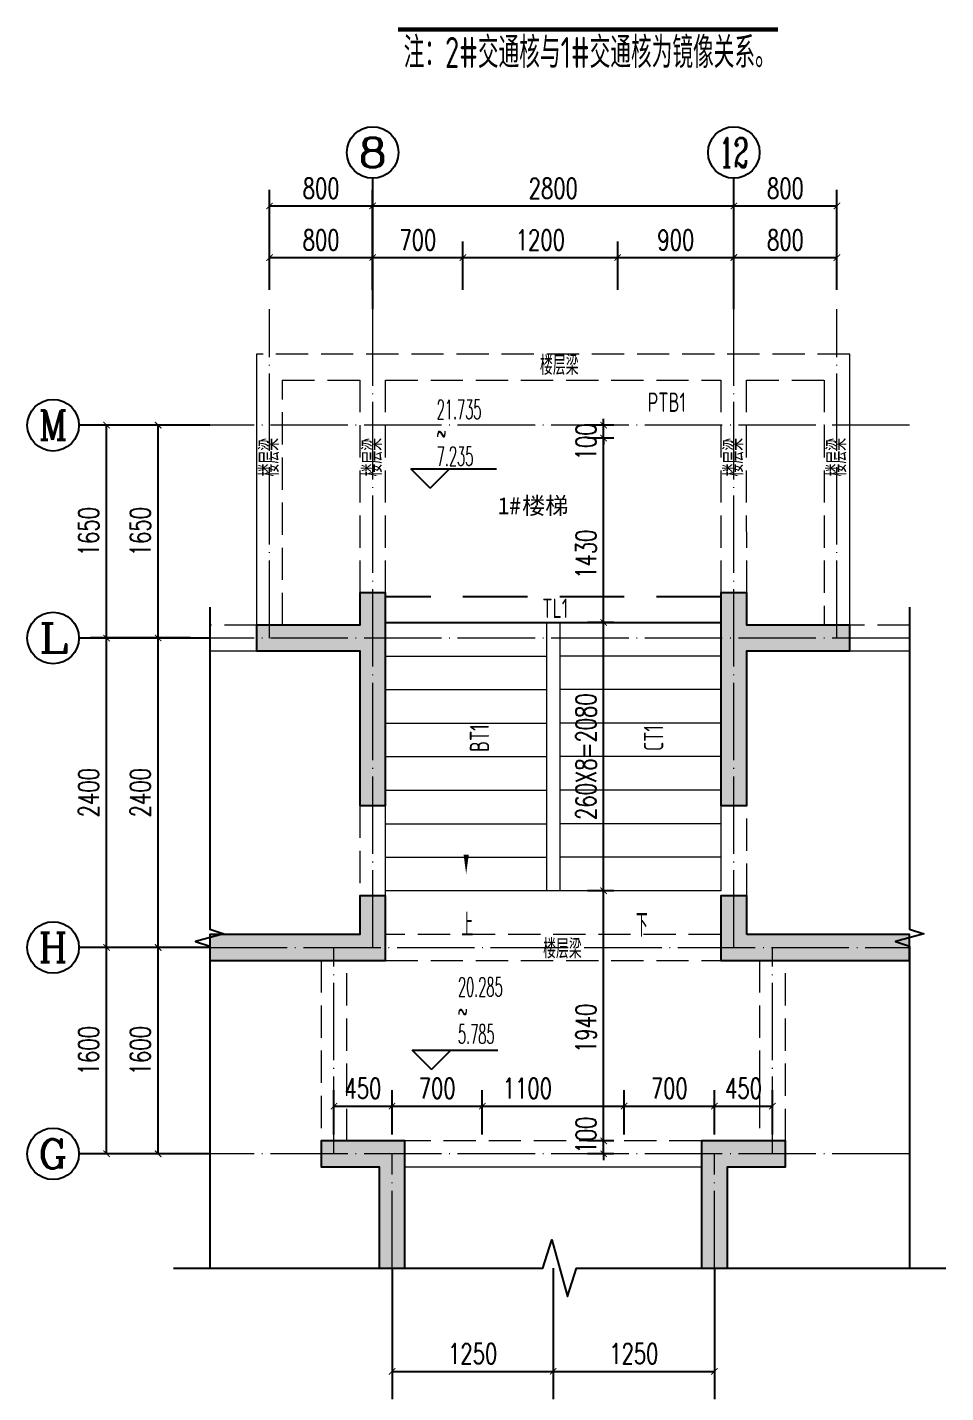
# Model space of a CAD drawing. Extents: x -655480 to 203344, y -294099 to 287156.
# Drawn here: x 39832 to 46953, y 162142 to 172729 of the extents above; entities that cross this region are included whole.
import ezdxf
from ezdxf.enums import TextEntityAlignment as Align

# ---------------------------------------------------------------- set-up
doc = ezdxf.new("R2010")
doc.units = 0
doc.header["$LTSCALE"] = 1000
for name, pattern in [('DASH', [0.35, 0.25, -0.1]), ('DASHED', [0.75, 0.5, -0.25]), ('DOTE', [2.42, 2, -0.2, 0.02, -0.2])]:
    doc.linetypes.add(name, pattern=pattern)
doc.layers.get('0').update_dxf_attribs({"linetype": 'CONTINUOUS'})
doc.layers.get('DEFPOINTS').update_dxf_attribs({"linetype": 'CONTINUOUS'})
for name, color, linetype in [('A-AXIS_TEXT', 7, 'CONTINUOUS'), ('AXIS', 3, 'CONTINUOUS'), ('DIM_ELEV', 3, 'CONTINUOUS'), ('DIM_SYMB', 3, 'CONTINUOUS'), ('PUB_DIM', 3, 'CONTINUOUS'), ('PUB_TEXT', 2, 'CONTINUOUS'), ('S-L主梁线', 4, 'DASH'), ('S-Q墙填充', 252, 'CONTINUOUS'), ('S-Q墙实线', 6, 'CONTINUOUS'), ('S-梁', 4, 'DASHED'), ('S-梁实线', 4, 'CONTINUOUS'), ('TEXT', 2, 'CONTINUOUS'), ('THIN', 7, 'CONTINUOUS'), ('尺寸标注', 86, 'CONTINUOUS')]:
    doc.layers.add(name, color=color, linetype=linetype)
for name, color, linetype, lineweight in [('AXIS_TEXT', 7, 'CONTINUOUS', 20), ('DOTE', 19, 'DOTE', 9), ('STAIR', 2, 'CONTINUOUS', 18)]:
    doc.layers.add(name, color=color, linetype=linetype, lineweight=lineweight)
doc.styles.add('_TCH_AXIS', font='COMPLEX', dxfattribs={"bigfont": 'GBCBIG'})
doc.styles.add('_TCH_DIM', font='SIMPLEX.shx', dxfattribs={"width": 0.7, "bigfont": 'GBCBIG.shx'})
doc.styles.add('_TCH_DIM_T3', font='SIMPLEX', dxfattribs={"width": 0.705882, "bigfont": 'GBCBIG'})
doc.styles.add('COMPLEX', font='COMPLEX')
doc.styles.add('TSSD_REIN', font='tssdeng.shx', dxfattribs={"width": 0.7, "height": 300, "bigfont": 'tssdchn.shx'})
doc.styles.add('黑体', font='simhei.ttf')
doc.dimstyles.new('_TCH_ARCH&&50', dxfattribs={"dimtxt": 157.5, "dimasz": 50, "dimexe": 125, "dimexo": 150, "dimgap": 58.75, "dimtad": 1, "dimdec": 0, "dimzin": 0, "dimdsep": 46, "dimtxsty": '_TCH_DIM_T3', "dimblk": 'ARCHTICK', "dimcen": 0.09, "dimclrt": 7, "dimazin": 0, "dimtfac": 1, "dimtdec": 0, "dimtix": 1, "dimtmove": 2, "dimatfit": 3, "dimldrblk": 'ARCHTICK', "dimfxl": 1, "dimtolj": 1, "dimtzin": 0, "dimarcsym": 0})

# ---------------------------------------------------------------- blocks, each defined once
blk = doc.blocks.new('_AXISO')
blk.add_circle((0, 0), 0.5)
at = {"layer": 'A-AXIS_TEXT', "style": 'COMPLEX', "width": 1.041667}
blk.add_attdef('A', text='', height=0.56, dxfattribs=at).set_placement((-0.25, -0.28), (0.25, -0.28), align=Align.FIT)
blk = doc.blocks.new('_ArchTick')
at = {"color": 0, "linetype": 'ByBlock', "const_width": 0.15}
blk.add_lwpolyline([(-0.5, -0.5), (0.5, 0.5)], dxfattribs=at)
blk = doc.blocks.new('*D1130')
at = {"layer": 'DEFPOINTS', "color": 0, "transparency": 16777216}
for p in [(42510, 170944), (41710, 170544), (42510, 170544)]:
    blk.add_point(p, dxfattribs=at)
at = {"layer": '尺寸标注', "color": 0, "lineweight": -2, "transparency": 16777216}
for p, q in [((41710, 170694), (41710, 171069)), ((42510, 170694), (42510, 171069)), ((41710, 170944), (42510, 170944))]:
    blk.add_line(p, q, dxfattribs=at)
at = {"layer": '尺寸标注', "color": 0, "lineweight": -2, "transparency": 16777216, "xscale": 50, "yscale": 50, "zscale": 50, "rotation": 180}
blk.add_blockref('_ArchTick', (41710, 170944), dxfattribs=at)
at = {"layer": '尺寸标注', "color": 0, "lineweight": -2, "transparency": 16777216, "xscale": 50, "yscale": 50, "zscale": 50}
blk.add_blockref('_ArchTick', (42510, 170944), dxfattribs=at)
at = {"layer": '尺寸标注', "color": 7, "transparency": 16777216, "insert": (42110, 171081), "char_height": 157.5, "attachment_point": 5, "style": '_TCH_DIM_T3'}
blk.add_mtext('\\A1;800', dxfattribs=at)
blk = doc.blocks.new('*D1131')
at = {"layer": 'DEFPOINTS', "color": 0, "transparency": 16777216}
for p in [(43210, 170944), (42510, 170544), (43210, 170544)]:
    blk.add_point(p, dxfattribs=at)
at = {"layer": '尺寸标注', "color": 0, "lineweight": -2, "transparency": 16777216}
for p, q in [((42510, 170694), (42510, 171069)), ((43210, 170694), (43210, 171069)), ((42510, 170944), (43210, 170944))]:
    blk.add_line(p, q, dxfattribs=at)
at = {"layer": '尺寸标注', "color": 0, "lineweight": -2, "transparency": 16777216, "xscale": 50, "yscale": 50, "zscale": 50, "rotation": 180}
blk.add_blockref('_ArchTick', (42510, 170944), dxfattribs=at)
at = {"layer": '尺寸标注', "color": 0, "lineweight": -2, "transparency": 16777216, "xscale": 50, "yscale": 50, "zscale": 50}
blk.add_blockref('_ArchTick', (43210, 170944), dxfattribs=at)
at = {"layer": '尺寸标注', "color": 7, "transparency": 16777216, "insert": (42860, 171081), "char_height": 157.5, "attachment_point": 5, "style": '_TCH_DIM_T3'}
blk.add_mtext('\\A1;700', dxfattribs=at)
blk = doc.blocks.new('*D1132')
at = {"layer": 'DEFPOINTS', "color": 0, "transparency": 16777216}
for p in [(44410, 170944), (43210, 170544), (44410, 170544)]:
    blk.add_point(p, dxfattribs=at)
at = {"layer": '尺寸标注', "color": 0, "lineweight": -2, "transparency": 16777216}
for p, q in [((43210, 170694), (43210, 171069)), ((44410, 170694), (44410, 171069)), ((43210, 170944), (44410, 170944))]:
    blk.add_line(p, q, dxfattribs=at)
at = {"layer": '尺寸标注', "color": 0, "lineweight": -2, "transparency": 16777216, "xscale": 50, "yscale": 50, "zscale": 50, "rotation": 180}
blk.add_blockref('_ArchTick', (43210, 170944), dxfattribs=at)
at = {"layer": '尺寸标注', "color": 0, "lineweight": -2, "transparency": 16777216, "xscale": 50, "yscale": 50, "zscale": 50}
blk.add_blockref('_ArchTick', (44410, 170944), dxfattribs=at)
at = {"layer": '尺寸标注', "color": 7, "transparency": 16777216, "insert": (43810, 171081), "char_height": 157.5, "attachment_point": 5, "style": '_TCH_DIM_T3'}
blk.add_mtext('\\A1;1200', dxfattribs=at)
blk = doc.blocks.new('*D1133')
at = {"layer": 'DEFPOINTS', "color": 0, "transparency": 16777216}
for p in [(45310, 170944), (44410, 170544), (45310, 170544)]:
    blk.add_point(p, dxfattribs=at)
at = {"layer": '尺寸标注', "color": 0, "lineweight": -2, "transparency": 16777216}
for p, q in [((44410, 170694), (44410, 171069)), ((45310, 170694), (45310, 171069)), ((44410, 170944), (45310, 170944))]:
    blk.add_line(p, q, dxfattribs=at)
at = {"layer": '尺寸标注', "color": 0, "lineweight": -2, "transparency": 16777216, "xscale": 50, "yscale": 50, "zscale": 50, "rotation": 180}
blk.add_blockref('_ArchTick', (44410, 170944), dxfattribs=at)
at = {"layer": '尺寸标注', "color": 0, "lineweight": -2, "transparency": 16777216, "xscale": 50, "yscale": 50, "zscale": 50}
blk.add_blockref('_ArchTick', (45310, 170944), dxfattribs=at)
at = {"layer": '尺寸标注', "color": 7, "transparency": 16777216, "insert": (44860, 171081), "char_height": 157.5, "attachment_point": 5, "style": '_TCH_DIM_T3'}
blk.add_mtext('\\A1;900', dxfattribs=at)
blk = doc.blocks.new('*D1134')
at = {"layer": 'DEFPOINTS', "color": 0, "transparency": 16777216}
for p in [(46110, 170944), (45310, 170544), (46110, 170544)]:
    blk.add_point(p, dxfattribs=at)
at = {"layer": '尺寸标注', "color": 0, "lineweight": -2, "transparency": 16777216}
for p, q in [((45310, 170694), (45310, 171069)), ((46110, 170694), (46110, 171069)), ((45310, 170944), (46110, 170944))]:
    blk.add_line(p, q, dxfattribs=at)
at = {"layer": '尺寸标注', "color": 0, "lineweight": -2, "transparency": 16777216, "xscale": 50, "yscale": 50, "zscale": 50, "rotation": 180}
blk.add_blockref('_ArchTick', (45310, 170944), dxfattribs=at)
at = {"layer": '尺寸标注', "color": 0, "lineweight": -2, "transparency": 16777216, "xscale": 50, "yscale": 50, "zscale": 50}
blk.add_blockref('_ArchTick', (46110, 170944), dxfattribs=at)
at = {"layer": '尺寸标注', "color": 7, "transparency": 16777216, "insert": (45710, 171081), "char_height": 157.5, "attachment_point": 5, "style": '_TCH_DIM_T3'}
blk.add_mtext('\\A1;800', dxfattribs=at)
blk = doc.blocks.new('*D1135')
at = {"layer": 'DEFPOINTS', "color": 0, "transparency": 16777216}
for p in [(42660, 164364), (42210, 163994), (42660, 163994)]:
    blk.add_point(p, dxfattribs=at)
at = {"layer": 'PUB_DIM', "color": 0, "lineweight": -2, "transparency": 16777216}
for p, q in [((42210, 164144), (42210, 164489)), ((42660, 164144), (42660, 164489)), ((42210, 164364), (42660, 164364))]:
    blk.add_line(p, q, dxfattribs=at)
at = {"layer": 'PUB_DIM', "color": 0, "lineweight": -2, "transparency": 16777216, "xscale": 50, "yscale": 50, "zscale": 50, "rotation": 180}
blk.add_blockref('_ArchTick', (42210, 164364), dxfattribs=at)
at = {"layer": 'PUB_DIM', "color": 0, "lineweight": -2, "transparency": 16777216, "xscale": 50, "yscale": 50, "zscale": 50}
blk.add_blockref('_ArchTick', (42660, 164364), dxfattribs=at)
at = {"layer": 'PUB_DIM', "color": 7, "transparency": 16777216, "insert": (42435, 164502), "char_height": 157.5, "attachment_point": 5, "style": '_TCH_DIM_T3'}
blk.add_mtext('\\A1;450', dxfattribs=at)
blk = doc.blocks.new('*D1136')
at = {"layer": 'DEFPOINTS', "color": 0, "transparency": 16777216}
for p in [(43360, 164364), (42660, 163994), (43360, 163994)]:
    blk.add_point(p, dxfattribs=at)
at = {"layer": 'PUB_DIM', "color": 0, "lineweight": -2, "transparency": 16777216}
for p, q in [((42660, 164144), (42660, 164489)), ((43360, 164144), (43360, 164489)), ((42660, 164364), (43360, 164364))]:
    blk.add_line(p, q, dxfattribs=at)
at = {"layer": 'PUB_DIM', "color": 0, "lineweight": -2, "transparency": 16777216, "xscale": 50, "yscale": 50, "zscale": 50, "rotation": 180}
blk.add_blockref('_ArchTick', (42660, 164364), dxfattribs=at)
at = {"layer": 'PUB_DIM', "color": 0, "lineweight": -2, "transparency": 16777216, "xscale": 50, "yscale": 50, "zscale": 50}
blk.add_blockref('_ArchTick', (43360, 164364), dxfattribs=at)
at = {"layer": 'PUB_DIM', "color": 7, "transparency": 16777216, "insert": (43010, 164502), "char_height": 157.5, "attachment_point": 5, "style": '_TCH_DIM_T3'}
blk.add_mtext('\\A1;700', dxfattribs=at)
blk = doc.blocks.new('*D1137')
at = {"layer": 'DEFPOINTS', "color": 0, "transparency": 16777216}
for p in [(44460, 164364), (43360, 163994), (44460, 163994)]:
    blk.add_point(p, dxfattribs=at)
at = {"layer": 'PUB_DIM', "color": 0, "lineweight": -2, "transparency": 16777216}
for p, q in [((43360, 164144), (43360, 164489)), ((44460, 164144), (44460, 164489)), ((43360, 164364), (44460, 164364))]:
    blk.add_line(p, q, dxfattribs=at)
at = {"layer": 'PUB_DIM', "color": 0, "lineweight": -2, "transparency": 16777216, "xscale": 50, "yscale": 50, "zscale": 50, "rotation": 180}
blk.add_blockref('_ArchTick', (43360, 164364), dxfattribs=at)
at = {"layer": 'PUB_DIM', "color": 0, "lineweight": -2, "transparency": 16777216, "xscale": 50, "yscale": 50, "zscale": 50}
blk.add_blockref('_ArchTick', (44460, 164364), dxfattribs=at)
at = {"layer": 'PUB_DIM', "color": 7, "transparency": 16777216, "insert": (43710, 164502), "char_height": 157.5, "attachment_point": 5, "style": '_TCH_DIM_T3'}
blk.add_mtext('\\A1;1100', dxfattribs=at)
blk = doc.blocks.new('*D1138')
at = {"layer": 'DEFPOINTS', "color": 0, "transparency": 16777216}
for p in [(45160, 164364), (44460, 163994), (45160, 163994)]:
    blk.add_point(p, dxfattribs=at)
at = {"layer": 'PUB_DIM', "color": 0, "lineweight": -2, "transparency": 16777216}
for p, q in [((44460, 164144), (44460, 164489)), ((45160, 164144), (45160, 164489)), ((44460, 164364), (45160, 164364))]:
    blk.add_line(p, q, dxfattribs=at)
at = {"layer": 'PUB_DIM', "color": 0, "lineweight": -2, "transparency": 16777216, "xscale": 50, "yscale": 50, "zscale": 50, "rotation": 180}
blk.add_blockref('_ArchTick', (44460, 164364), dxfattribs=at)
at = {"layer": 'PUB_DIM', "color": 0, "lineweight": -2, "transparency": 16777216, "xscale": 50, "yscale": 50, "zscale": 50}
blk.add_blockref('_ArchTick', (45160, 164364), dxfattribs=at)
at = {"layer": 'PUB_DIM', "color": 7, "transparency": 16777216, "insert": (44810, 164502), "char_height": 157.5, "attachment_point": 5, "style": '_TCH_DIM_T3'}
blk.add_mtext('\\A1;700', dxfattribs=at)
blk = doc.blocks.new('*D1139')
at = {"layer": 'DEFPOINTS', "color": 0, "transparency": 16777216}
for p in [(45610, 164364), (45160, 163994), (45610, 163994)]:
    blk.add_point(p, dxfattribs=at)
at = {"layer": 'PUB_DIM', "color": 0, "lineweight": -2, "transparency": 16777216}
for p, q in [((45160, 164144), (45160, 164489)), ((45610, 164144), (45610, 164489)), ((45160, 164364), (45610, 164364))]:
    blk.add_line(p, q, dxfattribs=at)
at = {"layer": 'PUB_DIM', "color": 0, "lineweight": -2, "transparency": 16777216, "xscale": 50, "yscale": 50, "zscale": 50, "rotation": 180}
blk.add_blockref('_ArchTick', (45160, 164364), dxfattribs=at)
at = {"layer": 'PUB_DIM', "color": 0, "lineweight": -2, "transparency": 16777216, "xscale": 50, "yscale": 50, "zscale": 50}
blk.add_blockref('_ArchTick', (45610, 164364), dxfattribs=at)
at = {"layer": 'PUB_DIM', "color": 7, "transparency": 16777216, "insert": (45385, 164502), "char_height": 157.5, "attachment_point": 5, "style": '_TCH_DIM_T3'}
blk.add_mtext('\\A1;450', dxfattribs=at)
blk = doc.blocks.new('*D1140')
at = {"layer": 'DEFPOINTS', "color": 0, "transparency": 16777216}
for p in [(44301, 169644), (44529, 169644), (44529, 169544)]:
    blk.add_point(p, dxfattribs=at)
at = {"layer": '尺寸标注', "color": 0, "lineweight": -2, "transparency": 16777216}
for p, q in [((44379, 169644), (44176, 169644)), ((44301, 169644), (44301, 169694)), ((44301, 169544), (44301, 169644)), ((44379, 169544), (44176, 169544)), ((44301, 169544), (44301, 169494))]:
    blk.add_line(p, q, dxfattribs=at)
at = {"layer": '尺寸标注', "color": 0, "lineweight": -2, "transparency": 16777216, "xscale": 50, "yscale": 50, "zscale": 50}
for p, rotation in [((44301, 169644), 270), ((44301, 169544), 90)]:
    blk.add_blockref('_ArchTick', p, dxfattribs=dict(at, rotation=rotation))
at = {"layer": '尺寸标注', "color": 7, "transparency": 16777216, "insert": (44163, 169515), "char_height": 157.5, "attachment_point": 5, "rotation": 90, "style": '_TCH_DIM_T3'}
blk.add_mtext('\\A1;100', dxfattribs=at)
blk = doc.blocks.new('*D1141')
at = {"layer": 'DEFPOINTS', "color": 0, "transparency": 16777216}
for p in [(44301, 169544), (44529, 169544), (44529, 168114)]:
    blk.add_point(p, dxfattribs=at)
at = {"layer": '尺寸标注', "color": 0, "lineweight": -2, "transparency": 16777216}
for p, q in [((44379, 169544), (44176, 169544)), ((44301, 168114), (44301, 169544)), ((44379, 168114), (44176, 168114))]:
    blk.add_line(p, q, dxfattribs=at)
at = {"layer": '尺寸标注', "color": 0, "lineweight": -2, "transparency": 16777216, "xscale": 50, "yscale": 50, "zscale": 50}
for p, rotation in [((44301, 169544), 90), ((44301, 168114), 270)]:
    blk.add_blockref('_ArchTick', p, dxfattribs=dict(at, rotation=rotation))
at = {"layer": '尺寸标注', "color": 7, "transparency": 16777216, "insert": (44163, 168644), "char_height": 157.5, "attachment_point": 5, "rotation": 90, "style": '_TCH_DIM_T3'}
blk.add_mtext('\\A1;1430', dxfattribs=at)
blk = doc.blocks.new('*D1142')
at = {"layer": 'DEFPOINTS', "color": 0, "transparency": 16777216}
for p in [(44301, 168114), (44529, 168114), (44529, 166034)]:
    blk.add_point(p, dxfattribs=at)
at = {"layer": '尺寸标注', "color": 0, "lineweight": -2, "transparency": 16777216}
for p, q in [((44379, 168114), (44176, 168114)), ((44301, 166034), (44301, 168114)), ((44379, 166034), (44176, 166034))]:
    blk.add_line(p, q, dxfattribs=at)
at = {"layer": '尺寸标注', "color": 0, "lineweight": -2, "transparency": 16777216, "xscale": 50, "yscale": 50, "zscale": 50}
for p, rotation in [((44301, 168114), 90), ((44301, 166034), 270)]:
    blk.add_blockref('_ArchTick', p, dxfattribs=dict(at, rotation=rotation))
at = {"layer": '尺寸标注', "color": 7, "transparency": 16777216, "insert": (44163, 167074), "char_height": 157.5, "attachment_point": 5, "rotation": 90, "style": '_TCH_DIM_T3'}
blk.add_mtext('\\A1;260X8=2080', dxfattribs=at)
blk = doc.blocks.new('*D1143')
at = {"layer": 'DEFPOINTS', "color": 0, "transparency": 16777216}
for p in [(44301, 166034), (44529, 166034), (44529, 164094)]:
    blk.add_point(p, dxfattribs=at)
at = {"layer": '尺寸标注', "color": 0, "lineweight": -2, "transparency": 16777216}
for p, q in [((44379, 166034), (44176, 166034)), ((44301, 164094), (44301, 166034)), ((44379, 164094), (44176, 164094))]:
    blk.add_line(p, q, dxfattribs=at)
at = {"layer": '尺寸标注', "color": 0, "lineweight": -2, "transparency": 16777216, "xscale": 50, "yscale": 50, "zscale": 50}
for p, rotation in [((44301, 166034), 90), ((44301, 164094), 270)]:
    blk.add_blockref('_ArchTick', p, dxfattribs=dict(at, rotation=rotation))
at = {"layer": '尺寸标注', "color": 7, "transparency": 16777216, "insert": (44163, 164967), "char_height": 157.5, "attachment_point": 5, "rotation": 90, "style": '_TCH_DIM_T3'}
blk.add_mtext('\\A1;1940', dxfattribs=at)
blk = doc.blocks.new('*D1144')
at = {"layer": 'DEFPOINTS', "color": 0, "transparency": 16777216}
for p in [(44301, 164094), (44529, 164094), (44529, 163994)]:
    blk.add_point(p, dxfattribs=at)
at = {"layer": '尺寸标注', "color": 0, "lineweight": -2, "transparency": 16777216}
for p, q in [((44301, 164094), (44301, 164144)), ((44379, 164094), (44176, 164094)), ((44301, 163994), (44301, 164094)), ((44379, 163994), (44176, 163994)), ((44301, 163994), (44301, 163944))]:
    blk.add_line(p, q, dxfattribs=at)
at = {"layer": '尺寸标注', "color": 0, "lineweight": -2, "transparency": 16777216, "xscale": 50, "yscale": 50, "zscale": 50}
for p, rotation in [((44301, 164094), 270), ((44301, 163994), 90)]:
    blk.add_blockref('_ArchTick', p, dxfattribs=dict(at, rotation=rotation))
at = {"layer": '尺寸标注', "color": 7, "transparency": 16777216, "insert": (44163, 164140), "char_height": 157.5, "attachment_point": 5, "rotation": 90, "style": '_TCH_DIM_T3'}
blk.add_mtext('\\A1;100', dxfattribs=at)
blk = doc.blocks.new('*D1145')
at = {"layer": 'DEFPOINTS', "color": 0, "transparency": 16777216}
for p in [(42510, 171344), (41710, 170544), (42510, 170544)]:
    blk.add_point(p, dxfattribs=at)
at = {"layer": 'PUB_DIM', "color": 0, "lineweight": -2, "transparency": 16777216}
for p, q in [((41710, 170694), (41710, 171469)), ((42510, 170694), (42510, 171469)), ((41710, 171344), (42510, 171344))]:
    blk.add_line(p, q, dxfattribs=at)
at = {"layer": 'PUB_DIM', "color": 0, "lineweight": -2, "transparency": 16777216, "xscale": 50, "yscale": 50, "zscale": 50, "rotation": 180}
blk.add_blockref('_ArchTick', (41710, 171344), dxfattribs=at)
at = {"layer": 'PUB_DIM', "color": 0, "lineweight": -2, "transparency": 16777216, "xscale": 50, "yscale": 50, "zscale": 50}
blk.add_blockref('_ArchTick', (42510, 171344), dxfattribs=at)
at = {"layer": 'PUB_DIM', "color": 7, "transparency": 16777216, "insert": (42110, 171481), "char_height": 157.5, "attachment_point": 5, "style": '_TCH_DIM_T3'}
blk.add_mtext('\\A1;800', dxfattribs=at)
blk = doc.blocks.new('*D1146')
at = {"layer": 'DEFPOINTS', "color": 0, "transparency": 16777216}
for p in [(45310, 171344), (42510, 170544), (45310, 170544)]:
    blk.add_point(p, dxfattribs=at)
at = {"layer": 'PUB_DIM', "color": 0, "lineweight": -2, "transparency": 16777216}
for p, q in [((42510, 170694), (42510, 171469)), ((45310, 170694), (45310, 171469)), ((42510, 171344), (45310, 171344))]:
    blk.add_line(p, q, dxfattribs=at)
at = {"layer": 'PUB_DIM', "color": 0, "lineweight": -2, "transparency": 16777216, "xscale": 50, "yscale": 50, "zscale": 50, "rotation": 180}
blk.add_blockref('_ArchTick', (42510, 171344), dxfattribs=at)
at = {"layer": 'PUB_DIM', "color": 0, "lineweight": -2, "transparency": 16777216, "xscale": 50, "yscale": 50, "zscale": 50}
blk.add_blockref('_ArchTick', (45310, 171344), dxfattribs=at)
at = {"layer": 'PUB_DIM', "color": 7, "transparency": 16777216, "insert": (43910, 171481), "char_height": 157.5, "attachment_point": 5, "style": '_TCH_DIM_T3'}
blk.add_mtext('\\A1;2800', dxfattribs=at)
blk = doc.blocks.new('*D1147')
at = {"layer": 'DEFPOINTS', "color": 0, "transparency": 16777216}
for p in [(46110, 171344), (45310, 170544), (46110, 170544)]:
    blk.add_point(p, dxfattribs=at)
at = {"layer": 'PUB_DIM', "color": 0, "lineweight": -2, "transparency": 16777216}
for p, q in [((45310, 170694), (45310, 171469)), ((46110, 170694), (46110, 171469)), ((45310, 171344), (46110, 171344))]:
    blk.add_line(p, q, dxfattribs=at)
at = {"layer": 'PUB_DIM', "color": 0, "lineweight": -2, "transparency": 16777216, "xscale": 50, "yscale": 50, "zscale": 50, "rotation": 180}
blk.add_blockref('_ArchTick', (45310, 171344), dxfattribs=at)
at = {"layer": 'PUB_DIM', "color": 0, "lineweight": -2, "transparency": 16777216, "xscale": 50, "yscale": 50, "zscale": 50}
blk.add_blockref('_ArchTick', (46110, 171344), dxfattribs=at)
at = {"layer": 'PUB_DIM', "color": 7, "transparency": 16777216, "insert": (45710, 171481), "char_height": 157.5, "attachment_point": 5, "style": '_TCH_DIM_T3'}
blk.add_mtext('\\A1;800', dxfattribs=at)
blk = doc.blocks.new('*D1148')
at = {"layer": 'DEFPOINTS', "color": 0, "transparency": 16777216}
for p in [(40847, 165594), (41247, 165594), (41247, 163994)]:
    blk.add_point(p, dxfattribs=at)
at = {"layer": '尺寸标注', "color": 0, "lineweight": -2, "transparency": 16777216}
for p, q in [((41097, 165594), (40722, 165594)), ((40847, 163994), (40847, 165594)), ((41097, 163994), (40722, 163994))]:
    blk.add_line(p, q, dxfattribs=at)
at = {"layer": '尺寸标注', "color": 0, "lineweight": -2, "transparency": 16777216, "xscale": 50, "yscale": 50, "zscale": 50}
for p, rotation in [((40847, 165594), 90), ((40847, 163994), 270)]:
    blk.add_blockref('_ArchTick', p, dxfattribs=dict(at, rotation=rotation))
at = {"layer": '尺寸标注', "color": 7, "transparency": 16777216, "insert": (40709, 164794), "char_height": 157.5, "attachment_point": 5, "rotation": 90, "style": '_TCH_DIM_T3'}
blk.add_mtext('\\A1;1600', dxfattribs=at)
blk = doc.blocks.new('*D1149')
at = {"layer": 'DEFPOINTS', "color": 0, "transparency": 16777216}
for p in [(40847, 167994), (41247, 167994), (41247, 165594)]:
    blk.add_point(p, dxfattribs=at)
at = {"layer": '尺寸标注', "color": 0, "lineweight": -2, "transparency": 16777216}
for p, q in [((41097, 167994), (40722, 167994)), ((40847, 165594), (40847, 167994)), ((41097, 165594), (40722, 165594))]:
    blk.add_line(p, q, dxfattribs=at)
at = {"layer": '尺寸标注', "color": 0, "lineweight": -2, "transparency": 16777216, "xscale": 50, "yscale": 50, "zscale": 50}
for p, rotation in [((40847, 167994), 90), ((40847, 165594), 270)]:
    blk.add_blockref('_ArchTick', p, dxfattribs=dict(at, rotation=rotation))
at = {"layer": '尺寸标注', "color": 7, "transparency": 16777216, "insert": (40709, 166794), "char_height": 157.5, "attachment_point": 5, "rotation": 90, "style": '_TCH_DIM_T3'}
blk.add_mtext('\\A1;2400', dxfattribs=at)
blk = doc.blocks.new('*D1150')
at = {"layer": 'DEFPOINTS', "color": 0, "transparency": 16777216}
for p in [(40847, 169644), (41247, 169644), (41247, 167994)]:
    blk.add_point(p, dxfattribs=at)
at = {"layer": '尺寸标注', "color": 0, "lineweight": -2, "transparency": 16777216}
for p, q in [((41097, 169644), (40722, 169644)), ((40847, 167994), (40847, 169644)), ((41097, 167994), (40722, 167994))]:
    blk.add_line(p, q, dxfattribs=at)
at = {"layer": '尺寸标注', "color": 0, "lineweight": -2, "transparency": 16777216, "xscale": 50, "yscale": 50, "zscale": 50}
for p, rotation in [((40847, 169644), 90), ((40847, 167994), 270)]:
    blk.add_blockref('_ArchTick', p, dxfattribs=dict(at, rotation=rotation))
at = {"layer": '尺寸标注', "color": 7, "transparency": 16777216, "insert": (40709, 168819), "char_height": 157.5, "attachment_point": 5, "rotation": 90, "style": '_TCH_DIM_T3'}
blk.add_mtext('\\A1;1650', dxfattribs=at)
blk = doc.blocks.new('*D1151')
at = {"layer": 'DEFPOINTS', "color": 0, "transparency": 16777216}
for p in [(40447, 165594), (41247, 165594), (41247, 163994)]:
    blk.add_point(p, dxfattribs=at)
at = {"layer": 'PUB_DIM', "color": 0, "lineweight": -2, "transparency": 16777216}
for p, q in [((41097, 165594), (40322, 165594)), ((40447, 163994), (40447, 165594)), ((41097, 163994), (40322, 163994))]:
    blk.add_line(p, q, dxfattribs=at)
at = {"layer": 'PUB_DIM', "color": 0, "lineweight": -2, "transparency": 16777216, "xscale": 50, "yscale": 50, "zscale": 50}
for p, rotation in [((40447, 165594), 90), ((40447, 163994), 270)]:
    blk.add_blockref('_ArchTick', p, dxfattribs=dict(at, rotation=rotation))
at = {"layer": 'PUB_DIM', "color": 7, "transparency": 16777216, "insert": (40309, 164794), "char_height": 157.5, "attachment_point": 5, "rotation": 90, "style": '_TCH_DIM_T3'}
blk.add_mtext('\\A1;1600', dxfattribs=at)
blk = doc.blocks.new('*D1152')
at = {"layer": 'DEFPOINTS', "color": 0, "transparency": 16777216}
for p in [(40447, 167994), (41247, 167994), (41247, 165594)]:
    blk.add_point(p, dxfattribs=at)
at = {"layer": 'PUB_DIM', "color": 0, "lineweight": -2, "transparency": 16777216}
for p, q in [((41097, 167994), (40322, 167994)), ((40447, 165594), (40447, 167994)), ((41097, 165594), (40322, 165594))]:
    blk.add_line(p, q, dxfattribs=at)
at = {"layer": 'PUB_DIM', "color": 0, "lineweight": -2, "transparency": 16777216, "xscale": 50, "yscale": 50, "zscale": 50}
for p, rotation in [((40447, 167994), 90), ((40447, 165594), 270)]:
    blk.add_blockref('_ArchTick', p, dxfattribs=dict(at, rotation=rotation))
at = {"layer": 'PUB_DIM', "color": 7, "transparency": 16777216, "insert": (40309, 166794), "char_height": 157.5, "attachment_point": 5, "rotation": 90, "style": '_TCH_DIM_T3'}
blk.add_mtext('\\A1;2400', dxfattribs=at)
blk = doc.blocks.new('*D1153')
at = {"layer": 'DEFPOINTS', "color": 0, "transparency": 16777216}
for p in [(40447, 169644), (41247, 169644), (41247, 167994)]:
    blk.add_point(p, dxfattribs=at)
at = {"layer": 'PUB_DIM', "color": 0, "lineweight": -2, "transparency": 16777216}
for p, q in [((41097, 169644), (40322, 169644)), ((40447, 167994), (40447, 169644)), ((41097, 167994), (40322, 167994))]:
    blk.add_line(p, q, dxfattribs=at)
at = {"layer": 'PUB_DIM', "color": 0, "lineweight": -2, "transparency": 16777216, "xscale": 50, "yscale": 50, "zscale": 50}
for p, rotation in [((40447, 169644), 90), ((40447, 167994), 270)]:
    blk.add_blockref('_ArchTick', p, dxfattribs=dict(at, rotation=rotation))
at = {"layer": 'PUB_DIM', "color": 7, "transparency": 16777216, "insert": (40309, 168819), "char_height": 157.5, "attachment_point": 5, "rotation": 90, "style": '_TCH_DIM_T3'}
blk.add_mtext('\\A1;1650', dxfattribs=at)
blk = doc.blocks.new('*D1154')
at = {"layer": 'DEFPOINTS', "color": 0, "transparency": 16777216}
for p in [(42660, 163107), (43910, 163107), (43910, 162307)]:
    blk.add_point(p, dxfattribs=at)
at = {"layer": 'PUB_DIM', "color": 0, "lineweight": -2, "transparency": 16777216}
for p, q in [((42660, 162957), (42660, 162182)), ((43910, 162957), (43910, 162182)), ((42660, 162307), (43910, 162307))]:
    blk.add_line(p, q, dxfattribs=at)
at = {"layer": 'PUB_DIM', "color": 0, "lineweight": -2, "transparency": 16777216, "xscale": 50, "yscale": 50, "zscale": 50, "rotation": 180}
blk.add_blockref('_ArchTick', (42660, 162307), dxfattribs=at)
at = {"layer": 'PUB_DIM', "color": 0, "lineweight": -2, "transparency": 16777216, "xscale": 50, "yscale": 50, "zscale": 50}
blk.add_blockref('_ArchTick', (43910, 162307), dxfattribs=at)
at = {"layer": 'PUB_DIM', "color": 7, "transparency": 16777216, "insert": (43285, 162444), "char_height": 157.5, "attachment_point": 5, "style": '_TCH_DIM_T3'}
blk.add_mtext('\\A1;1250', dxfattribs=at)
blk = doc.blocks.new('*D1155')
at = {"layer": 'DEFPOINTS', "color": 0, "transparency": 16777216}
for p in [(43910, 163107), (45160, 163107), (45160, 162307)]:
    blk.add_point(p, dxfattribs=at)
at = {"layer": 'PUB_DIM', "color": 0, "lineweight": -2, "transparency": 16777216}
for p, q in [((43910, 162957), (43910, 162182)), ((45160, 162957), (45160, 162182)), ((43910, 162307), (45160, 162307))]:
    blk.add_line(p, q, dxfattribs=at)
at = {"layer": 'PUB_DIM', "color": 0, "lineweight": -2, "transparency": 16777216, "xscale": 50, "yscale": 50, "zscale": 50, "rotation": 180}
blk.add_blockref('_ArchTick', (43910, 162307), dxfattribs=at)
at = {"layer": 'PUB_DIM', "color": 0, "lineweight": -2, "transparency": 16777216, "xscale": 50, "yscale": 50, "zscale": 50}
blk.add_blockref('_ArchTick', (45160, 162307), dxfattribs=at)
at = {"layer": 'PUB_DIM', "color": 7, "transparency": 16777216, "insert": (44535, 162444), "char_height": 157.5, "attachment_point": 5, "style": '_TCH_DIM_T3'}
blk.add_mtext('\\A1;1250', dxfattribs=at)
blk = doc.blocks.new('20210825.03155490')
at = {"layer": 'DIM_SYMB'}
blk.add_lwpolyline([(1975, 214, 0, 0, 0), (1975, 3139, 0, 0, 0), (625, 3139, 0, 0, 0), (625, 474, 0, 40, 0), (625, 624, 0, 0, 0)], format="xyseb", dxfattribs=at)
at = {"layer": 'STAIR'}
for p, q in [((0, 344), (0, 2424)), ((0, 2424), (1250, 2424)), ((0, 2424), (2600, 2424)), ((1250, 344), (1250, 2424)), ((1250, 344), (1250, 2424)), ((2600, 2424), (1350, 2424)), ((1350, 2424), (1350, 344)), ((1350, 2424), (1350, 344)), ((2600, 2424), (2600, 344)), ((0, 2164), (1250, 2164)), ((2600, 2164), (1350, 2164)), ((0, 1904), (1250, 1904)), ((2600, 1904), (1350, 1904)), ((0, 1644), (1250, 1644)), ((2600, 1644), (1350, 1644)), ((0, 1384), (1250, 1384)), ((2600, 1384), (1350, 1384)), ((0, 1124), (1250, 1124)), ((2600, 1124), (1350, 1124)), ((0, 864), (1250, 864)), ((2600, 864), (1350, 864)), ((0, 604), (1250, 604)), ((2600, 604), (1350, 604)), ((2600, 344), (0, 344))]:
    blk.add_line(p, q, dxfattribs=at)
at = {"layer": 'PUB_TEXT', "color": 246, "style": '黑体'}
for s, p in [('1#', (870, 3264)), ('楼梯', (1059, 3264))]:
    blk.add_text(s, height=131.4, dxfattribs=at).set_placement(p)
at = {"layer": 'PUB_TEXT', "style": '_TCH_DIM', "width": 0.7}
blk.add_text('下', height=179, dxfattribs=at).set_placement((1942, -11))

msp = doc.modelspace()

# ---------------------------------------------------------------- hatches: boundary and pattern name
at = {"layer": 'S-Q墙填充'}
h = msp.add_hatch(color=252, dxfattribs=at)
h.dxf.hatch_style = 1
h.paths.add_polyline_path([(42610.07, 167993.79), (42610.07, 168343.79), (42410.07, 168343.79), (42410.07, 168093.79), (41609.94, 168093.79), (41609.94, 167893.79), (42410.07, 167893.79), (42410.07, 166693.79), (42610.07, 166693.79)])
h = msp.add_hatch(color=252, dxfattribs=at)
h.dxf.hatch_style = 1
h.paths.add_polyline_path([(45210.07, 167993.79), (45210.07, 166693.79), (45410.07, 166693.79), (45410.07, 167893.79), (46209.68, 167893.79), (46209.68, 168093.79), (45410.07, 168093.79), (45410.07, 168343.79), (45210.07, 168343.79)])
h = msp.add_hatch(color=252, dxfattribs=at)
h.dxf.hatch_style = 1
h.paths.add_polyline_path([(42610.07, 165494.06), (42610.07, 165994.06), (42410.07, 165994.06), (42410.07, 165694.06), (42210, 165694.06), (41246.93, 165694.06), (41246.93, 165494.06), (42210, 165494.06)])
h = msp.add_hatch(color=252, dxfattribs=at)
h.dxf.hatch_style = 1
h.paths.add_polyline_path([(45410.07, 165694.06), (45410.07, 165994.06), (45210.07, 165994.06), (45210.07, 165494.06), (45609.94, 165494.06), (46672.96, 165494.06), (46672.96, 165694.06), (45609.94, 165694.06)])
h = msp.add_hatch(color=252, dxfattribs=at)
h.dxf.hatch_style = 1
h.paths.add_polyline_path([(42560.07, 163106.91), (42760.07, 163106.91), (42760.07, 164093.79), (42110, 164093.79), (42110, 163893.79), (42560.07, 163893.79)])
h = msp.add_hatch(color=252, dxfattribs=at)
h.dxf.hatch_style = 1
h.paths.add_polyline_path([(45060.07, 163106.91), (45260.07, 163106.91), (45260.07, 163893.79), (45709.94, 163893.79), (45709.94, 164093.79), (45060.07, 164093.79)])

# ---------------------------------------------------------------- linework, layer by layer
at = {"layer": 'AXIS'}
for p, q in [((42510.07, 170543.79), (42510.07, 171558.4)), ((45310.07, 170543.79), (45310.07, 171558.4)), ((41246.93, 169643.79), (40232.32, 169643.79)), ((41246.93, 167993.79), (40232.32, 167993.79)), ((41246.93, 165594.06), (40232.32, 165594.06)), ((41246.93, 163993.79), (40232.32, 163993.79)), ((42660.07, 163106.91), (42660.07, 162092.3)), ((43909.59, 163106.91), (43909.59, 162092.3)), ((45160.07, 163106.91), (45160.07, 162092.3))]:
    msp.add_line(p, q, dxfattribs=at)
at = {"layer": 'DIM_ELEV', "color": 6}
for p, q in [((42954.86, 169156.07), (42804.86, 169306.07)), ((42804.86, 169306.07), (43469.78, 169306.07)), ((42954.86, 169156.07), (43104.86, 169306.07)), ((42965.55, 164648.27), (42815.55, 164798.27)), ((42815.55, 164798.27), (43480.47, 164798.27)), ((42965.55, 164648.27), (43115.55, 164798.27))]:
    msp.add_line(p, q, dxfattribs=at)
at = {"layer": 'DIM_SYMB', "const_width": 35}
msp.add_lwpolyline([(42707.54, 172711.72), (45652.28, 172711.72)], dxfattribs=at)
at = {"layer": 'DOTE', "linetype": 'DOTE', "ltscale": 0.3}
for p, q in [((41710.07, 167993.79), (41710.07, 170543.79)), ((42510.07, 165594.06), (42510.07, 170543.79)), ((45310.07, 165594.06), (45310.07, 170543.79)), ((46110.07, 167993.79), (46110.07, 170543.79)), ((46672.96, 169643.79), (41246.93, 169643.79)), ((46672.96, 167993.79), (41246.93, 167993.79)), ((41246.93, 165594.06), (46672.96, 165594.06)), ((42210.07, 163993.79), (42210.07, 165593.79)), ((45610.07, 163993.79), (45610.07, 165593.79)), ((46672.96, 163993.79), (41246.93, 163993.79)), ((42660.07, 163106.91), (42660.07, 163993.79)), ((45160.07, 163106.91), (45160.07, 163993.79))]:
    msp.add_line(p, q, dxfattribs=at)
at = {"layer": 'S-L主梁线', "linetype": 'ByBlock', "lineweight": 18}
for p, q in [((41609.56, 170193.93), (41609.94, 168093.79)), ((46209.68, 168093.79), (46209.9, 170193.93)), ((41246.93, 167893.79), (41609.94, 167893.79)), ((46209.68, 167893.8), (46672.96, 167893.8)), ((42760.07, 163893.79), (45060.07, 163893.79))]:
    msp.add_line(p, q, dxfattribs=at)
at = {"layer": 'S-L主梁线', "linetype": 'DASH', "lineweight": 18}
for p, q in [((46209.9, 170193.93), (41609.56, 170193.93)), ((41809.6, 169993.83), (42410.07, 169993.91)), ((41809.93, 168093.79), (41809.71, 169993.83)), ((42410.01, 169993.91), (42410.07, 168343.79)), ((42610.07, 168343.79), (42610.01, 169993.93)), ((42610.07, 169993.93), (45209.4, 169993.93)), ((45209.4, 169993.93), (45210.03, 168343.79)), ((45410.07, 168343.79), (45409.23, 169993.93)), ((45409.4, 169993.93), (46009.88, 169993.93)), ((46009.66, 169993.93), (46009.69, 168093.79)), ((41609.94, 168093.79), (41246.93, 168093.79)), ((46672.96, 168093.8), (46209.68, 168093.8)), ((42410.07, 166693.79), (42410.07, 165994.06)), ((42610.07, 165994.06), (42610.07, 166693.79)), ((45210.07, 166693.79), (45210.07, 165994.06)), ((45410.07, 165994.06), (45410.07, 166693.79)), ((45210.07, 165694.06), (42610.07, 165694.06)), ((42110, 165494.06), (42110, 164093.79)), ((42310, 164093.79), (42310, 165494.06)), ((42610.07, 165494.06), (45210.07, 165494.06)), ((45509.94, 165494.06), (45509.94, 164093.79)), ((45709.94, 164093.79), (45709.94, 165494.06)), ((45060.07, 164093.79), (42760.07, 164093.79))]:
    msp.add_line(p, q, dxfattribs=at)
at = {"layer": 'S-Q墙实线'}
for points in [[(42610.07, 167993.79), (42610.07, 168343.79), (42410.07, 168343.79), (42410.07, 168093.79), (41609.94, 168093.79), (41609.94, 167893.79), (42410.07, 167893.79), (42410.07, 166693.79), (42610.07, 166693.79), (42610.07, 167993.79)], [(42760.07, 163106.91), (42760.07, 163393.79), (42760.07, 164093.79), (42110, 164093.79), (42110, 163893.79), (42560.07, 163893.79), (42560.07, 163393.79), (42560.07, 163106.91)], [(45260.07, 163106.91), (45260.07, 163393.79), (45260.07, 163893.79), (45709.94, 163893.79), (45709.94, 164093.79), (45060.07, 164093.79), (45060.07, 163393.79), (45060.07, 163106.91)]]:
    msp.add_lwpolyline(points, dxfattribs=at)
for points in [[(45210.07, 167993.79), (45210.07, 166693.79), (45410.07, 166693.79), (45410.07, 167893.79), (46209.68, 167893.79), (46209.68, 168093.79), (45410.07, 168093.79), (45410.07, 168343.79), (45210.07, 168343.79)], [(42610.07, 165494.06), (42610.07, 165994.06), (42410.07, 165994.06), (42410.07, 165694.06), (42210, 165694.06), (41246.93, 165694.06), (41246.93, 165494.06), (42210, 165494.06)], [(45410.07, 165694.06), (45410.07, 165994.06), (45210.07, 165994.06), (45210.07, 165494.06), (45609.94, 165494.06), (46672.96, 165494.06), (46672.96, 165694.06), (45609.94, 165694.06)]]:
    msp.add_lwpolyline(points, close=True, dxfattribs=at)
at = {"layer": 'S-梁'}
msp.add_line((45210.07, 168313.74), (42610.07, 168313.79), dxfattribs=at)
at = {"layer": 'S-梁实线'}
msp.add_line((42610.07, 168113.79), (45210.07, 168113.74), dxfattribs=at)
at = {"layer": 'THIN'}
for points in [[(41246.93, 168233.79), (41246.93, 165735.35), (41356.93, 165700.35), (41136.93, 165640.35), (41246.93, 165605.35), (41246.93, 163106.91)], [(46672.96, 168233.79), (46672.96, 165735.35), (46782.96, 165700.35), (46562.96, 165640.35), (46672.96, 165605.35), (46672.96, 163106.91)], [(40966.93, 163106.91), (43829.94, 163106.91), (43899.94, 163326.91), (44019.94, 162886.91), (44089.94, 163106.91), (46952.96, 163106.91)]]:
    msp.add_lwpolyline(points, dxfattribs=at)

# ---------------------------------------------------------------- block references
at = {"layer": 'AXIS'}
ref = msp.add_blockref('_AXISO', (42510.07, 171758.4), dxfattribs=dict(at, xscale=400, yscale=400, zscale=400))
ref.add_attrib('A', '8', dxfattribs={"layer": 'AXIS_TEXT', "height": 226.27, "style": '_TCH_AXIS', "width": 1.5}).set_placement((42396.93, 171645.26), (42623.21, 171645.26), align=Align.FIT)
ref = msp.add_blockref('_AXISO', (45310.07, 171758.4), dxfattribs=dict(at, xscale=400, yscale=400, zscale=400))
ref.add_attrib('A', '12', dxfattribs={"layer": 'AXIS_TEXT', "height": 226.274, "style": '_TCH_AXIS', "width": 0.724138}).set_placement((45196.93, 171645.26), (45423.21, 171645.26), align=Align.FIT)
ref = msp.add_blockref('_AXISO', (40032.32, 169643.79), dxfattribs=dict(at, xscale=400, yscale=400, zscale=400))
ref.add_attrib('A', 'M', dxfattribs={"layer": 'AXIS_TEXT', "height": 226.27, "style": '_TCH_AXIS'}).set_placement((39919.18, 169530.65), (40145.46, 169530.65), align=Align.FIT)
ref = msp.add_blockref('_AXISO', (40032.32, 167993.79), dxfattribs=dict(at, xscale=400, yscale=400, zscale=400))
ref.add_attrib('A', 'L', dxfattribs={"layer": 'AXIS_TEXT', "height": 226.27, "style": '_TCH_AXIS', "width": 1.4}).set_placement((39919.18, 167880.65), (40145.46, 167880.65), align=Align.FIT)
ref = msp.add_blockref('_AXISO', (40032.32, 165594.06), dxfattribs=dict(at, xscale=400, yscale=400, zscale=400))
ref.add_attrib('A', 'H', dxfattribs={"layer": 'AXIS_TEXT', "height": 226.27, "style": '_TCH_AXIS', "width": 1.05}).set_placement((39919.18, 165480.92), (40145.46, 165480.92), align=Align.FIT)
ref = msp.add_blockref('_AXISO', (40032.32, 163993.79), dxfattribs=dict(at, xscale=400, yscale=400, zscale=400))
ref.add_attrib('A', 'G', dxfattribs={"layer": 'AXIS_TEXT', "height": 226.27, "style": '_TCH_AXIS', "width": 1.166667}).set_placement((39919.18, 163880.65), (40145.46, 163880.65), align=Align.FIT)
at = {"layer": 'STAIR'}
msp.add_blockref('20210825.03155490', (42610.07, 165689.91), dxfattribs=at)

# ---------------------------------------------------------------- texts
at = {"layer": 'DIM_ELEV', "color": 7, "style": '_TCH_DIM', "width": 0.494118}
for s, p in [('21.735', (43006.78, 169691.19)), ('~', (43006.78, 169511.77)), ('7.235', (43006.78, 169328.54))]:
    msp.add_text(s, height=148.75, dxfattribs=at).set_placement(p)
at = {"layer": 'PUB_TEXT', "color": 1, "style": 'TSSD_REIN', "width": 0.7}
msp.add_text('注：2#交通核与1#交通核为镜像关系。', height=241.1348, dxfattribs=at).set_placement((42750.35, 172413.42))
at = {"layer": 'PUB_TEXT', "color": 246, "style": '黑体'}
for s, p in [('1#', (43480.12, 168953.86)), ('楼梯', (43669.15, 168953.86))]:
    msp.add_text(s, height=131.435, dxfattribs=at).set_placement(p)
at = {"layer": 'PUB_TEXT', "style": '_TCH_DIM', "width": 0.7}
for s, p in [('上', (43198.58, 165678.74)), ('下', (44551.84, 165678.74))]:
    msp.add_text(s, height=178.72, dxfattribs=at).set_placement(p)
at = {"layer": 'PUB_TEXT', "color": 6, "style": '_TCH_DIM', "width": 0.494118}
for s, p in [('20.285', (43171.47, 165213.6)), ('~', (43171.47, 165030.95)), ('5.785', (43171.47, 164848.32))]:
    msp.add_text(s, height=148.75, dxfattribs=at).set_placement(p)
at = {"layer": 'TEXT', "color": 230, "style": 'TSSD_REIN', "width": 0.7}
for s, p in [('楼层梁', (43957, 170033.29)), ('PTB1', (44791.12, 169747.07)), ('TL1', (43926.07, 168149.41)), ('楼层梁', (43981.28, 165509.31))]:
    msp.add_text(s, height=150, dxfattribs=at).set_placement(p, align=Align.CENTER)
for s, p in [('楼层梁', (41783.4, 169396.01)), ('楼层梁', (42583.4, 169396.01)), ('楼层梁', (45383.4, 169396.01)), ('楼层梁', (46183.41, 169396.05)), ('BT1', (43413.26, 167217.36)), ('CT1', (44763.26, 167217.36))]:
    msp.add_text(s, height=150, rotation=90, dxfattribs=at).set_placement(p, align=Align.CENTER)

# ---------------------------------------------------------------- dimensions: what is measured, and where the dimension line sits
at = {"layer": 'PUB_DIM'}
for p1, p2, distance, picture, middle in [((41710.07, 170543.79), (42510.07, 170543.79), 800, '*D1145', (42110.07, 171481.29)), ((42510.07, 170543.79), (45310.07, 170543.79), 800, '*D1146', (43910.07, 171481.29)), ((45310.07, 170543.79), (46110.07, 170543.79), 800, '*D1147', (45710.07, 171481.29)), ((41246.93, 167993.79), (41246.93, 169643.79), 800, '*D1153', (40309.43, 168818.79)), ((41246.93, 165594.06), (41246.93, 167993.79), 800, '*D1152', (40309.43, 166793.93)), ((41246.93, 163993.79), (41246.93, 165594.06), 800, '*D1151', (40309.43, 164793.93)), ((42210.07, 163993.79), (42660.07, 163993.79), 370.69, '*D1135', (42435.07, 164501.98)), ((42660.07, 163993.79), (43360.07, 163993.79), 370.69, '*D1136', (43010.07, 164501.98)), ((44460.07, 163993.79), (45160.07, 163993.79), 370.69, '*D1138', (44810.07, 164501.98)), ((45160.07, 163993.79), (45610.07, 163993.79), 370.69, '*D1139', (45385.07, 164501.98)), ((42660.07, 163106.91), (43909.59, 163106.91), -800, '*D1154', (43284.83, 162444.41)), ((43909.59, 163106.91), (45160.07, 163106.91), -800, '*D1155', (44534.83, 162444.41))]:
    dim = msp.add_aligned_dim(p1=p1, p2=p2, distance=distance, dimstyle='_TCH_ARCH&&50', dxfattribs=at)
    dim.commit()
    dim.dimension.update_dxf_attribs({"geometry": picture, "text_midpoint": middle})
dim = msp.add_linear_dim(base=(44460.07, 164364.48), p1=(43360.07, 163993.79), p2=(44460.07, 163993.79), angle=0, dimstyle='_TCH_ARCH&&50', dxfattribs=at)
dim.commit()
dim.dimension.update_dxf_attribs({"geometry": '*D1137', "text_midpoint": (43710.07, 164501.98), "dimtype": 161})
at = {"layer": '尺寸标注', "color": 106}
for p1, p2, picture, middle in [((41710.07, 170543.79), (42510.07, 170543.79), '*D1130', (42110.07, 171081.29)), ((42510.07, 170543.79), (43210.07, 170543.79), '*D1131', (42860.07, 171081.29)), ((43210.07, 170543.79), (44410.07, 170543.79), '*D1132', (43810.07, 171081.29)), ((44410.07, 170543.79), (45310.07, 170543.79), '*D1133', (44860.07, 171081.29)), ((45310.07, 170543.79), (46110.07, 170543.79), '*D1134', (45710.07, 171081.29)), ((41246.93, 167993.79), (41246.93, 169643.79), '*D1150', (40709.43, 168818.79)), ((41246.93, 165594.06), (41246.93, 167993.79), '*D1149', (40709.43, 166793.93)), ((41246.93, 163993.79), (41246.93, 165594.06), '*D1148', (40709.43, 164793.93))]:
    dim = msp.add_aligned_dim(p1=p1, p2=p2, distance=400, dimstyle='_TCH_ARCH&&50', dxfattribs=at)
    dim.commit()
    dim.dimension.update_dxf_attribs({"geometry": picture, "text_midpoint": middle})
for base, p1, p2, picture, middle in [((44300.52, 169643.79), (44529.03, 169543.79), (44529.03, 169643.79), '*D1140', (44163.02, 169514.87)), ((44300.52, 169543.79), (44529.03, 168113.79), (44529.03, 169543.79), '*D1141', (44163.02, 168643.61)), ((44300.52, 166033.79), (44529.03, 164093.79), (44529.03, 166033.79), '*D1143', (44163.02, 164966.98)), ((44300.52, 164093.79), (44529.03, 163993.79), (44529.03, 164093.79), '*D1144', (44163.02, 164139.66))]:
    dim = msp.add_linear_dim(base=base, p1=p1, p2=p2, angle=90, dimstyle='_TCH_ARCH&&50', dxfattribs=at)
    dim.commit()
    dim.dimension.update_dxf_attribs({"geometry": picture, "text_midpoint": middle, "dimtype": 161})
dim = msp.add_aligned_dim(p1=(44529.03, 166033.79), p2=(44529.03, 168113.79), distance=228.51, text='260X8=2080', dimstyle='_TCH_ARCH&&50', dxfattribs=at)
dim.commit()
dim.dimension.update_dxf_attribs({"geometry": '*D1142', "text_midpoint": (44163.02, 167073.79)})

doc.saveas('drawing.dxf')
